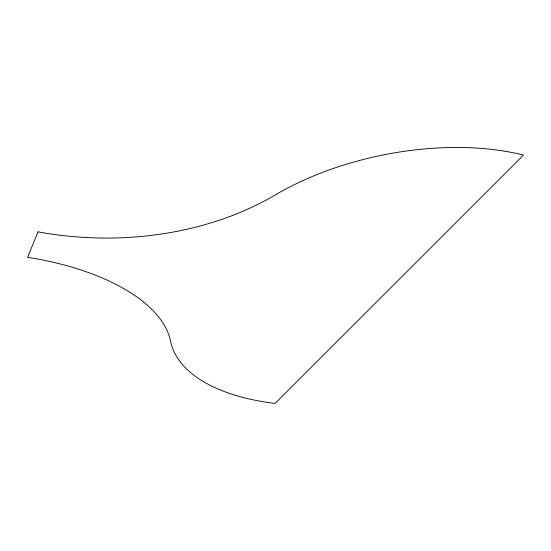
<?xml version="1.0" encoding="UTF-8"?>
<svg xmlns="http://www.w3.org/2000/svg" width="551" height="551" viewBox="0 0 551 551"><rect width="100%" height="100%" fill="white"/><g stroke="black" fill="none" stroke-linecap="round" stroke-linejoin="round"><path stroke-width="0.83" d="M38.067 231.861L27.55 257.289L30.305 257.744A190.019 89.482 2.9 0 1 170.59 341.214A187.464 92.086 -9 0 0 275.032 403.428L523.45 155.065A204.338 106.391 -11.4 0 0 275.452 194.834A281.361 208.016 3.8 0 1 40.912 232.357L38.067 231.861"/></g></svg>
